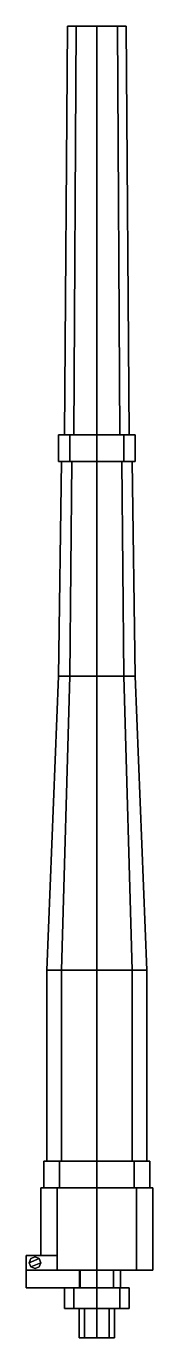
# Model space of a CAD drawing. Extents: x -0.24 to 0.19, y -0.98 to 3.48.
import ezdxf

# ---------------------------------------------------------------- set-up
doc = ezdxf.new("R2010")
doc.units = 0
doc.layers.add('GUN', color=1, linetype='CONTINUOUS')

msp = doc.modelspace()

# ---------------------------------------------------------------- linework, layer by layer
at = {"layer": 'GUN'}
for points in [[(-0.0707, 3.48, 0.0707), (-0.1, 3.48), (-0.11, 2.09), (-0.0778, 2.09, 0.0778)], [(-0.1, 3.48), (-0.0707, 3.48, -0.0707), (-0.0778, 2.09, -0.0778), (-0.11, 2.09)], [(0.0707, 3.48, 0.0707), (-0.1, 3.48), (-0.0707, 3.48, 0.0707), (0, 3.48, 0.1)], [(0.1, 3.48), (-0.0707, 3.48, -0.0707), (-0.1, 3.48), (0.0707, 3.48, 0.0707)], [(0, 3.48, 0.1), (-0.0707, 3.48, 0.0707), (-0.0778, 2.09, 0.0778), (0, 2.09, 0.11)], [(-0.0707, 3.48, -0.0707), (0, 3.48, -0.1), (0, 2.09, -0.11), (-0.0778, 2.09, -0.0778)], [(0.0707, 3.48, -0.0707), (0, 3.48, -0.1), (-0.0707, 3.48, -0.0707), (0.1, 3.48)], [(0.0707, 3.48, 0.0707), (0, 3.48, 0.1), (0, 2.09, 0.11), (0.0778, 2.09, 0.0778)], [(0, 3.48, -0.1), (0.0707, 3.48, -0.0707), (0.0778, 2.09, -0.0778), (0, 2.09, -0.11)], [(0.1, 3.48), (0.0707, 3.48, 0.0707), (0.0778, 2.09, 0.0778), (0.11, 2.09)], [(0.0707, 3.48, -0.0707), (0.1, 3.48), (0.11, 2.09), (0.0778, 2.09, -0.0778)], [(-0.0919, 2.09, 0.0919), (-0.13, 2.09), (-0.13, 2), (-0.0919, 2, 0.0919)], [(-0.13, 2.09), (-0.0919, 2.09, -0.0919), (-0.0919, 2, -0.0919), (-0.13, 2)], [(-0.0778, 2.09, 0.0778), (-0.11, 2.09), (-0.13, 2.09), (-0.0919, 2.09, 0.0919)], [(-0.11, 2.09), (-0.0778, 2.09, -0.0778), (-0.0919, 2.09, -0.0919), (-0.13, 2.09)], [(0, 2.09, 0.13), (-0.0919, 2.09, 0.0919), (-0.0919, 2, 0.0919), (0, 2, 0.13)], [(-0.0919, 2.09, -0.0919), (0, 2.09, -0.13), (0, 2, -0.13), (-0.0919, 2, -0.0919)], [(0, 2.09, 0.11), (-0.0778, 2.09, 0.0778), (-0.0919, 2.09, 0.0919), (0, 2.09, 0.13)], [(-0.0778, 2.09, -0.0778), (0, 2.09, -0.11), (0, 2.09, -0.13), (-0.0919, 2.09, -0.0919)], [(0.0919, 2.09, 0.0919), (0, 2.09, 0.13), (0, 2, 0.13), (0.0919, 2, 0.0919)], [(0, 2.09, -0.13), (0.0919, 2.09, -0.0919), (0.0919, 2, -0.0919), (0, 2, -0.13)], [(0, 2.09, -0.11), (0.0778, 2.09, -0.0778), (0.0919, 2.09, -0.0919), (0, 2.09, -0.13)], [(0.0778, 2.09, 0.0778), (0, 2.09, 0.11), (0, 2.09, 0.13), (0.0919, 2.09, 0.0919)], [(0.0778, 2.09, -0.0778), (0.11, 2.09), (0.13, 2.09), (0.0919, 2.09, -0.0919)], [(0.11, 2.09), (0.0778, 2.09, 0.0778), (0.0919, 2.09, 0.0919), (0.13, 2.09)], [(0.13, 2.09), (0.0919, 2.09, 0.0919), (0.0919, 2, 0.0919), (0.13, 2)], [(0.0919, 2.09, -0.0919), (0.13, 2.09), (0.13, 2), (0.0919, 2, -0.0919)], [(-0.0849, 2, 0.0849), (-0.12, 2), (-0.13, 1.27), (-0.0919, 1.27, 0.0919)], [(-0.12, 2), (-0.0849, 2, -0.0849), (-0.0919, 1.27, -0.0919), (-0.13, 1.27)], [(-0.0919, 2, 0.0919), (-0.13, 2), (-0.12, 2), (-0.0849, 2, 0.0849)], [(-0.13, 2), (-0.0919, 2, -0.0919), (-0.0849, 2, -0.0849), (-0.12, 2)], [(0, 2, 0.12), (-0.0849, 2, 0.0849), (-0.0919, 1.27, 0.0919), (0, 1.27, 0.13)], [(-0.0849, 2, -0.0849), (0, 2, -0.12), (0, 1.27, -0.13), (-0.0919, 1.27, -0.0919)], [(0, 2, 0.13), (-0.0919, 2, 0.0919), (-0.0849, 2, 0.0849), (0, 2, 0.12)], [(-0.0919, 2, -0.0919), (0, 2, -0.13), (0, 2, -0.12), (-0.0849, 2, -0.0849)], [(0.0849, 2, 0.0849), (0, 2, 0.12), (0, 1.27, 0.13), (0.0919, 1.27, 0.0919)], [(0, 2, -0.12), (0.0849, 2, -0.0849), (0.0919, 1.27, -0.0919), (0, 1.27, -0.13)], [(0, 2, -0.13), (0.0919, 2, -0.0919), (0.0849, 2, -0.0849), (0, 2, -0.12)], [(0.0919, 2, 0.0919), (0, 2, 0.13), (0, 2, 0.12), (0.0849, 2, 0.0849)], [(0.12, 2), (0.0849, 2, 0.0849), (0.0919, 1.27, 0.0919), (0.13, 1.27)], [(0.0849, 2, -0.0849), (0.12, 2), (0.13, 1.27), (0.0919, 1.27, -0.0919)], [(0.0919, 2, -0.0919), (0.13, 2), (0.12, 2), (0.0849, 2, -0.0849)], [(0.13, 2), (0.0919, 2, 0.0919), (0.0849, 2, 0.0849), (0.12, 2)], [(-0.0919, 1.27, 0.0919), (-0.13, 1.27), (-0.17, 0.27), (-0.1202, 0.27, 0.1202)], [(-0.13, 1.27), (-0.0919, 1.27, -0.0919), (-0.1202, 0.27, -0.1202), (-0.17, 0.27)], [(0, 1.27, 0.13), (-0.0919, 1.27, 0.0919), (-0.1202, 0.27, 0.1202), (0, 0.27, 0.17)], [(-0.0919, 1.27, -0.0919), (0, 1.27, -0.13), (0, 0.27, -0.17), (-0.1202, 0.27, -0.1202)], [(0.0919, 1.27, 0.0919), (0, 1.27, 0.13), (0, 0.27, 0.17), (0.1202, 0.27, 0.1202)], [(0, 1.27, -0.13), (0.0919, 1.27, -0.0919), (0.1202, 0.27, -0.1202), (0, 0.27, -0.17)], [(0.13, 1.27), (0.0919, 1.27, 0.0919), (0.1202, 0.27, 0.1202), (0.17, 0.27)], [(0.0919, 1.27, -0.0919), (0.13, 1.27), (0.17, 0.27), (0.1202, 0.27, -0.1202)], [(-0.1202, 0.27, 0.1202), (-0.17, 0.27), (-0.17, -0.38), (-0.1202, -0.38, 0.1202)], [(-0.17, 0.27), (-0.1202, 0.27, -0.1202), (-0.1202, -0.38, -0.1202), (-0.17, -0.38)], [(0, 0.27, 0.17), (-0.1202, 0.27, 0.1202), (-0.1202, -0.38, 0.1202), (0, -0.38, 0.17)], [(-0.1202, 0.27, -0.1202), (0, 0.27, -0.17), (0, -0.38, -0.17), (-0.1202, -0.38, -0.1202)], [(0.1202, 0.27, 0.1202), (0, 0.27, 0.17), (0, -0.38, 0.17), (0.1202, -0.38, 0.1202)], [(0, 0.27, -0.17), (0.1202, 0.27, -0.1202), (0.1202, -0.38, -0.1202), (0, -0.38, -0.17)], [(0.17, 0.27), (0.1202, 0.27, 0.1202), (0.1202, -0.38, 0.1202), (0.17, -0.38)], [(0.1202, 0.27, -0.1202), (0.17, 0.27), (0.17, -0.38), (0.1202, -0.38, -0.1202)], [(-0.1273, -0.38, 0.1273), (-0.18, -0.38), (-0.18, -0.47), (-0.1273, -0.47, 0.1273)], [(-0.18, -0.38), (-0.1273, -0.38, -0.1273), (-0.1273, -0.47, -0.1273), (-0.18, -0.47)], [(-0.1202, -0.38, 0.1202), (-0.17, -0.38), (-0.18, -0.38), (-0.1273, -0.38, 0.1273)], [(-0.17, -0.38), (-0.1202, -0.38, -0.1202), (-0.1273, -0.38, -0.1273), (-0.18, -0.38)], [(0, -0.38, 0.18), (-0.1273, -0.38, 0.1273), (-0.1273, -0.47, 0.1273), (0, -0.47, 0.18)], [(-0.1273, -0.38, -0.1273), (0, -0.38, -0.18), (0, -0.47, -0.18), (-0.1273, -0.47, -0.1273)], [(0, -0.38, 0.17), (-0.1202, -0.38, 0.1202), (-0.1273, -0.38, 0.1273), (0, -0.38, 0.18)], [(-0.1202, -0.38, -0.1202), (0, -0.38, -0.17), (0, -0.38, -0.18), (-0.1273, -0.38, -0.1273)], [(0.1273, -0.38, 0.1273), (0, -0.38, 0.18), (0, -0.47, 0.18), (0.1273, -0.47, 0.1273)], [(0, -0.38, -0.18), (0.1273, -0.38, -0.1273), (0.1273, -0.47, -0.1273), (0, -0.47, -0.18)], [(0, -0.38, -0.17), (0.1202, -0.38, -0.1202), (0.1273, -0.38, -0.1273), (0, -0.38, -0.18)], [(0.1202, -0.38, 0.1202), (0, -0.38, 0.17), (0, -0.38, 0.18), (0.1273, -0.38, 0.1273)], [(0.1202, -0.38, -0.1202), (0.17, -0.38), (0.18, -0.38), (0.1273, -0.38, -0.1273)], [(0.17, -0.38), (0.1202, -0.38, 0.1202), (0.1273, -0.38, 0.1273), (0.18, -0.38)], [(0.18, -0.38), (0.1273, -0.38, 0.1273), (0.1273, -0.47, 0.1273), (0.18, -0.47)], [(0.1273, -0.38, -0.1273), (0.18, -0.38), (0.18, -0.47), (0.1273, -0.47, -0.1273)], [(-0.1344, -0.47, 0.1344), (-0.19, -0.47), (-0.19, -0.7), (-0.1344, -0.7, 0.1344)], [(-0.19, -0.47), (-0.1344, -0.47, -0.1344), (-0.1344, -0.7, -0.1344), (-0.19, -0.7)], [(-0.1273, -0.47, 0.1273), (-0.18, -0.47), (-0.19, -0.47), (-0.1344, -0.47, 0.1344)], [(-0.18, -0.47), (-0.1273, -0.47, -0.1273), (-0.1344, -0.47, -0.1344), (-0.19, -0.47)], [(0, -0.47, 0.19), (-0.1344, -0.47, 0.1344), (-0.1344, -0.75, 0.1344), (0, -0.75, 0.19)], [(-0.1344, -0.47, -0.1344), (0, -0.47, -0.19), (0, -0.75, -0.19), (-0.1344, -0.75, -0.1344)], [(0, -0.47, 0.18), (-0.1273, -0.47, 0.1273), (-0.1344, -0.47, 0.1344), (0, -0.47, 0.19)], [(-0.1273, -0.47, -0.1273), (0, -0.47, -0.18), (0, -0.47, -0.19), (-0.1344, -0.47, -0.1344)], [(0.1344, -0.47, 0.1344), (0, -0.47, 0.19), (0, -0.75, 0.19), (0.1344, -0.75, 0.1344)], [(0, -0.47, -0.19), (0.1344, -0.47, -0.1344), (0.1344, -0.75, -0.1344), (0, -0.75, -0.19)], [(0, -0.47, -0.18), (0.1273, -0.47, -0.1273), (0.1344, -0.47, -0.1344), (0, -0.47, -0.19)], [(0.1273, -0.47, 0.1273), (0, -0.47, 0.18), (0, -0.47, 0.19), (0.1344, -0.47, 0.1344)], [(0.1273, -0.47, -0.1273), (0.18, -0.47), (0.19, -0.47), (0.1344, -0.47, -0.1344)], [(0.18, -0.47), (0.1273, -0.47, 0.1273), (0.1344, -0.47, 0.1344), (0.19, -0.47)], [(0.19, -0.47), (0.1344, -0.47, 0.1344), (0.1344, -0.75, 0.1344), (0.19, -0.75)], [(0.1344, -0.47, -0.1344), (0.19, -0.47), (0.19, -0.75), (0.1344, -0.75, -0.1344)], [(-0.1344, -0.7, 0.1344), (-0.19, -0.7), (-0.24, -0.7, 0.1344)], [(-0.24, -0.7, -0.1344), (-0.24, -0.75, -0.1344), (-0.24, -0.75, 0.1344), (-0.24, -0.7, 0.1344)], [(-0.1344, -0.7, -0.1344), (-0.1344, -0.75, -0.1344), (-0.24, -0.75, -0.1344), (-0.24, -0.7, -0.1344)], [(-0.24, -0.7, 0.1344), (-0.24, -0.75, 0.1344), (-0.1344, -0.75, 0.1344), (-0.1344, -0.7, 0.1344)], [(-0.19, -0.7), (-0.1344, -0.7, -0.1344), (-0.24, -0.7, -0.1344)], [(-0.24, -0.7, 0.1344), (-0.19, -0.7), (-0.24, -0.7, -0.1344)], [(-0.21, -0.705, 0.1444), (-0.2241, -0.7109, 0.1444), (-0.23, -0.725, 0.1444), (-0.1959, -0.7109, 0.1444)], [(-0.2241, -0.7109, -0.1444), (-0.21, -0.705, -0.1444), (-0.1959, -0.7109, -0.1444), (-0.23, -0.725, -0.1444)], [(-0.2241, -0.7109, -0.1444), (-0.23, -0.725, -0.1444), (-0.23, -0.725, -0.1344), (-0.2241, -0.7109, -0.1344)], [(-0.2241, -0.7109, 0.1344), (-0.23, -0.725, 0.1344), (-0.23, -0.725, 0.1444), (-0.2241, -0.7109, 0.1444)], [(-0.1959, -0.7109, 0.1444), (-0.23, -0.725, 0.1444), (-0.2241, -0.7391, 0.1444), (-0.19, -0.725, 0.1444)], [(-0.23, -0.725, -0.1444), (-0.1959, -0.7109, -0.1444), (-0.19, -0.725, -0.1444), (-0.2241, -0.7391, -0.1444)], [(-0.21, -0.705, -0.1444), (-0.2241, -0.7109, -0.1444), (-0.2241, -0.7109, -0.1344), (-0.21, -0.705, -0.1344)], [(-0.21, -0.705, 0.1344), (-0.2241, -0.7109, 0.1344), (-0.2241, -0.7109, 0.1444), (-0.21, -0.705, 0.1444)], [(-0.1959, -0.7109, -0.1444), (-0.21, -0.705, -0.1444), (-0.21, -0.705, -0.1344), (-0.1959, -0.7109, -0.1344)], [(-0.1959, -0.7109, 0.1344), (-0.21, -0.705, 0.1344), (-0.21, -0.705, 0.1444), (-0.1959, -0.7109, 0.1444)], [(-0.19, -0.725, -0.1444), (-0.1959, -0.7109, -0.1444), (-0.1959, -0.7109, -0.1344), (-0.19, -0.725, -0.1344)], [(-0.19, -0.725, 0.1344), (-0.1959, -0.7109, 0.1344), (-0.1959, -0.7109, 0.1444), (-0.19, -0.725, 0.1444)], [(-0.24, -0.75, -0.05), (-0.24, -0.81, -0.05), (-0.24, -0.81, 0.05), (-0.24, -0.75, 0.05)], [(-0.0593, -0.75, -0.05), (-0.0593, -0.81, -0.05), (-0.24, -0.81, -0.05), (-0.24, -0.75, -0.05)], [(-0.24, -0.75, 0.05), (-0.24, -0.81, 0.05), (-0.0593, -0.81, 0.05), (-0.0593, -0.75, 0.05)], [(-0.24, -0.75, 0.1344), (-0.24, -0.75, 0.05), (-0.1693, -0.75, 0.05), (-0.1344, -0.75, 0.1344)], [(-0.1344, -0.75, -0.1344), (-0.1693, -0.75, -0.05), (-0.24, -0.75, -0.05), (-0.24, -0.75, -0.1344)], [(-0.23, -0.725, -0.1444), (-0.2241, -0.7391, -0.1444), (-0.2241, -0.7391, -0.1344), (-0.23, -0.725, -0.1344)], [(-0.23, -0.725, 0.1344), (-0.2241, -0.7391, 0.1344), (-0.2241, -0.7391, 0.1444), (-0.23, -0.725, 0.1444)], [(-0.19, -0.725, 0.1444), (-0.2241, -0.7391, 0.1444), (-0.21, -0.745, 0.1444), (-0.1959, -0.7391, 0.1444)], [(-0.2241, -0.7391, -0.1444), (-0.19, -0.725, -0.1444), (-0.1959, -0.7391, -0.1444), (-0.21, -0.745, -0.1444)], [(-0.2241, -0.7391, -0.1444), (-0.21, -0.745, -0.1444), (-0.21, -0.745, -0.1344), (-0.2241, -0.7391, -0.1344)], [(-0.2241, -0.7391, 0.1344), (-0.21, -0.745, 0.1344), (-0.21, -0.745, 0.1444), (-0.2241, -0.7391, 0.1444)], [(-0.21, -0.745, -0.1444), (-0.1959, -0.7391, -0.1444), (-0.1959, -0.7391, -0.1344), (-0.21, -0.745, -0.1344)], [(-0.21, -0.745, 0.1344), (-0.1959, -0.7391, 0.1344), (-0.1959, -0.7391, 0.1444), (-0.21, -0.745, 0.1444)], [(-0.1959, -0.7391, -0.1444), (-0.19, -0.725, -0.1444), (-0.19, -0.725, -0.1344), (-0.1959, -0.7391, -0.1344)], [(-0.1959, -0.7391, 0.1344), (-0.19, -0.725, 0.1344), (-0.19, -0.725, 0.1444), (-0.1959, -0.7391, 0.1444)], [(-0.1344, -0.75, 0.1344), (-0.1693, -0.75, 0.05), (-0.0593, -0.75, 0.05), (-0.0566, -0.75, 0.0566)], [(-0.1693, -0.75, -0.05), (-0.1344, -0.75, -0.1344), (-0.0566, -0.75, -0.0566), (-0.0593, -0.75, -0.05)], [(0, -0.75, 0.19), (-0.1344, -0.75, 0.1344), (-0.0566, -0.75, 0.0566), (0, -0.75, 0.08)], [(-0.1344, -0.75, -0.1344), (0, -0.75, -0.19), (0, -0.75, -0.08), (-0.0566, -0.75, -0.0566)], [(-0.0566, -0.75, 0.0566), (-0.0593, -0.75, 0.05), (-0.0593, -0.81, 0.05), (-0.0566, -0.81, 0.0566)], [(-0.0593, -0.75, -0.05), (-0.0566, -0.75, -0.0566), (-0.0566, -0.81, -0.0566), (-0.0593, -0.81, -0.05)], [(0, -0.75, 0.08), (-0.0566, -0.75, 0.0566), (-0.0566, -0.81, 0.0566), (0, -0.81, 0.08)], [(-0.0566, -0.75, -0.0566), (0, -0.75, -0.08), (0, -0.81, -0.08), (-0.0566, -0.81, -0.0566)], [(0.0566, -0.75, 0.0566), (0, -0.75, 0.08), (0, -0.81, 0.08), (0.0566, -0.81, 0.0566)], [(0, -0.75, -0.08), (0.0566, -0.75, -0.0566), (0.0566, -0.81, -0.0566), (0, -0.81, -0.08)], [(0, -0.75, -0.19), (0.1344, -0.75, -0.1344), (0.0566, -0.75, -0.0566), (0, -0.75, -0.08)], [(0.1344, -0.75, 0.1344), (0, -0.75, 0.19), (0, -0.75, 0.08), (0.0566, -0.75, 0.0566)], [(0.08, -0.75), (0.0566, -0.75, 0.0566), (0.0566, -0.81, 0.0566), (0.08, -0.81)], [(0.0566, -0.75, -0.0566), (0.08, -0.75), (0.08, -0.81), (0.0566, -0.81, -0.0566)], [(0.1344, -0.75, -0.1344), (0.19, -0.75), (0.08, -0.75), (0.0566, -0.75, -0.0566)], [(0.19, -0.75), (0.1344, -0.75, 0.1344), (0.0566, -0.75, 0.0566), (0.08, -0.75)], [(-0.24, -0.81, 0.05), (-0.24, -0.81, -0.05), (-0.11, -0.81), (-0.0893, -0.81, 0.05)], [(-0.11, -0.81), (-0.24, -0.81, -0.05), (-0.0593, -0.81, -0.05), (-0.11, -0.81)], [(-0.0778, -0.81, 0.0778), (-0.11, -0.81), (-0.11, -0.88), (-0.0778, -0.88, 0.0778)], [(-0.11, -0.81), (-0.0778, -0.81, -0.0778), (-0.0778, -0.88, -0.0778), (-0.11, -0.88)], [(-0.0566, -0.81, 0.0566), (-0.08, -0.81), (-0.11, -0.81), (-0.0778, -0.81, 0.0778)], [(-0.08, -0.81), (-0.0566, -0.81, -0.0566), (-0.0778, -0.81, -0.0778), (-0.11, -0.81)], [(0, -0.81, 0.11), (-0.0778, -0.81, 0.0778), (-0.0778, -0.88, 0.0778), (0, -0.88, 0.11)], [(-0.0778, -0.81, -0.0778), (0, -0.81, -0.11), (0, -0.88, -0.11), (-0.0778, -0.88, -0.0778)], [(0, -0.81, 0.08), (-0.0566, -0.81, 0.0566), (-0.0778, -0.81, 0.0778), (0, -0.81, 0.11)], [(-0.0566, -0.81, -0.0566), (0, -0.81, -0.08), (0, -0.81, -0.11), (-0.0778, -0.81, -0.0778)], [(0.0778, -0.81, 0.0778), (0, -0.81, 0.11), (0, -0.88, 0.11), (0.0778, -0.88, 0.0778)], [(0, -0.81, -0.11), (0.0778, -0.81, -0.0778), (0.0778, -0.88, -0.0778), (0, -0.88, -0.11)], [(0, -0.81, -0.08), (0.0566, -0.81, -0.0566), (0.0778, -0.81, -0.0778), (0, -0.81, -0.11)], [(0.0566, -0.81, 0.0566), (0, -0.81, 0.08), (0, -0.81, 0.11), (0.0778, -0.81, 0.0778)], [(0.0566, -0.81, -0.0566), (0.08, -0.81), (0.11, -0.81), (0.0778, -0.81, -0.0778)], [(0.08, -0.81), (0.0566, -0.81, 0.0566), (0.0778, -0.81, 0.0778), (0.11, -0.81)], [(0.11, -0.81), (0.0778, -0.81, 0.0778), (0.0778, -0.88, 0.0778), (0.11, -0.88)], [(0.0778, -0.81, -0.0778), (0.11, -0.81), (0.11, -0.88), (0.0778, -0.88, -0.0778)], [(-0.0778, -0.88, 0.0778), (-0.11, -0.88), (-0.06, -0.88), (-0.0424, -0.88, 0.0424)], [(-0.11, -0.88), (-0.0778, -0.88, -0.0778), (-0.0424, -0.88, -0.0424), (-0.06, -0.88)], [(0, -0.88, 0.11), (-0.0778, -0.88, 0.0778), (-0.0424, -0.88, 0.0424), (0, -0.88, 0.06)], [(-0.0778, -0.88, -0.0778), (0, -0.88, -0.11), (0, -0.88, -0.06), (-0.0424, -0.88, -0.0424)], [(-0.0424, -0.88, 0.0424), (-0.06, -0.88), (-0.06, -0.98), (-0.0424, -0.98, 0.0424)], [(-0.06, -0.88), (-0.0424, -0.88, -0.0424), (-0.0424, -0.98, -0.0424), (-0.06, -0.98)], [(0, -0.88, 0.06), (-0.0424, -0.88, 0.0424), (-0.0424, -0.98, 0.0424), (0, -0.98, 0.06)], [(-0.0424, -0.88, -0.0424), (0, -0.88, -0.06), (0, -0.98, -0.06), (-0.0424, -0.98, -0.0424)], [(0.0424, -0.88, 0.0424), (0, -0.88, 0.06), (0, -0.98, 0.06), (0.0424, -0.98, 0.0424)], [(0, -0.88, -0.06), (0.0424, -0.88, -0.0424), (0.0424, -0.98, -0.0424), (0, -0.98, -0.06)], [(0, -0.88, -0.11), (0.0778, -0.88, -0.0778), (0.0424, -0.88, -0.0424), (0, -0.88, -0.06)], [(0.0778, -0.88, 0.0778), (0, -0.88, 0.11), (0, -0.88, 0.06), (0.0424, -0.88, 0.0424)], [(0.06, -0.88), (0.0424, -0.88, 0.0424), (0.0424, -0.98, 0.0424), (0.06, -0.98)], [(0.0424, -0.88, -0.0424), (0.06, -0.88), (0.06, -0.98), (0.0424, -0.98, -0.0424)], [(0.0778, -0.88, -0.0778), (0.11, -0.88), (0.06, -0.88), (0.0424, -0.88, -0.0424)], [(0.11, -0.88), (0.0778, -0.88, 0.0778), (0.0424, -0.88, 0.0424), (0.06, -0.88)], [(-0.0424, -0.98, -0.0424), (0.06, -0.98), (0.0424, -0.98, 0.0424), (-0.06, -0.98)], [(-0.06, -0.98), (0.0424, -0.98, 0.0424), (0, -0.98, 0.06), (-0.0424, -0.98, 0.0424)], [(0, -0.98, -0.06), (0.0424, -0.98, -0.0424), (0.06, -0.98), (-0.0424, -0.98, -0.0424)]]:
    msp.add_3dface(points, dxfattribs=at)

doc.saveas('drawing.dxf')
